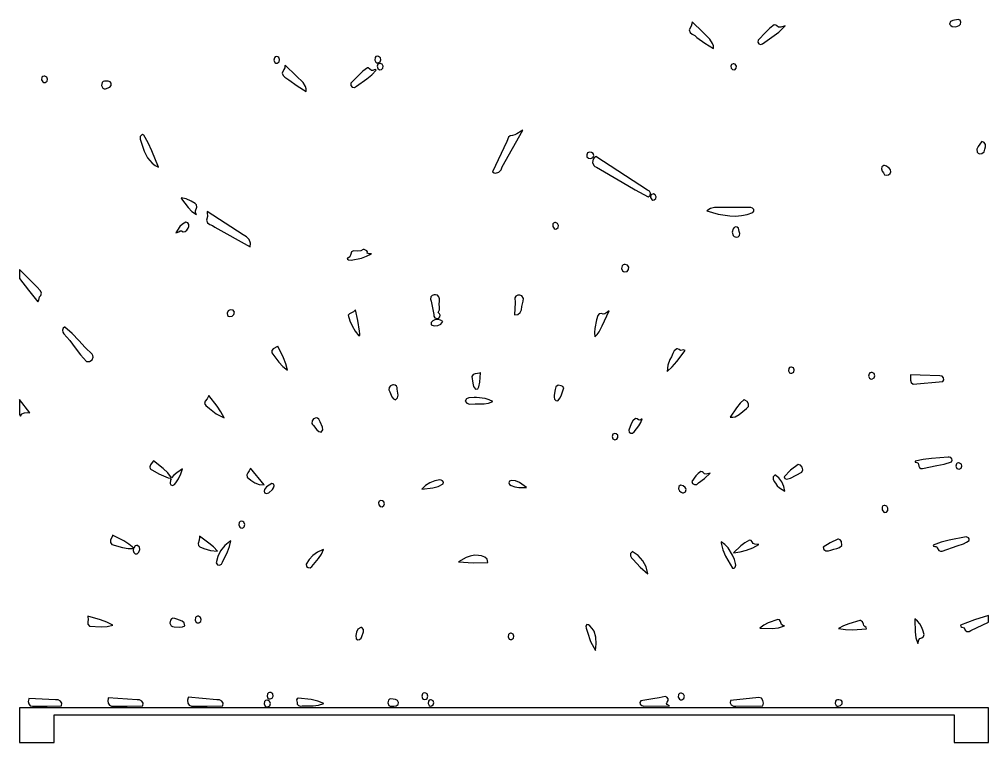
# Model space of a CAD drawing. Extents: x 0 to 14, y 0 to 21.
# Drawn here: x 0 to 14, y 0 to 10.44 of the extents above; entities that cross this region are included whole.
import ezdxf

# ---------------------------------------------------------------- set-up
doc = ezdxf.new("R2010")
doc.units = 0
doc.layers.add('Layer_1', color=7, linetype='CONTINUOUS')

msp = doc.modelspace()

# ---------------------------------------------------------------- linework, layer by layer
at = {"layer": 'Layer_1', "color": 7}
for points in [[(9.720044, 10.408097), (9.718633, 10.401205), (9.717504, 10.395253), (9.703163, 10.342157), (9.67661, 10.292067), (9.689879, 10.254574), (9.719663, 10.228928), (9.755374, 10.207401), (9.786422, 10.182263), (9.903143, 10.09757), (10.026509, 10.023016), (10.024066, 10.060444), (10.013595, 10.094564), (9.974862, 10.154875), (9.870299, 10.257726), (9.7201, 10.408097), (9.7201, 10.408097), (9.720044, 10.408097)], [(10.904164, 10.36207), (10.840241, 10.314632), (10.782568, 10.259165), (10.671387, 10.143788), (10.666694, 10.114871), (10.681473, 10.090461), (10.706935, 10.079348), (10.734294, 10.090321), (10.970091, 10.259434), (11.060543, 10.348455), (10.997311, 10.32829), (10.966317, 10.327826), (10.941868, 10.347919), (10.924413, 10.358841), (10.904164, 10.362086), (10.904164, 10.36207)], [(13.561088, 10.441501), (13.483336, 10.42751), (13.450781, 10.409118), (13.435725, 10.37392), (13.452607, 10.353053), (13.475431, 10.339141), (13.529091, 10.332034), (13.577068, 10.352306), (13.592789, 10.372618), (13.599724, 10.399664), (13.589487, 10.429455), (13.561088, 10.441501), (13.561088, 10.441501)], [(3.71523, 9.904232), (3.696033, 9.899675), (3.68327, 9.887401), (3.675874, 9.850995), (3.690703, 9.817601), (3.705721, 9.809093), (3.725418, 9.809809), (3.750758, 9.831068), (3.758297, 9.864139), (3.746849, 9.89365), (3.733635, 9.902268), (3.71523, 9.904232), (3.71523, 9.904232)], [(5.17048, 9.90842), (5.150809, 9.903655), (5.138194, 9.891385), (5.132236, 9.855222), (5.148815, 9.821707), (5.164371, 9.812749), (5.18414, 9.81262), (5.212941, 9.827387), (5.22297, 9.856549), (5.214664, 9.887144), (5.188458, 9.906216), (5.17048, 9.908417), (5.17048, 9.90842)], [(5.210387, 9.805728), (5.179568, 9.794711), (5.168494, 9.765581), (5.176244, 9.7334), (5.201892, 9.713235), (5.231869, 9.717224), (5.251926, 9.738657), (5.256823, 9.767539), (5.241318, 9.793877), (5.210387, 9.805728), (5.210387, 9.805728)], [(10.309296, 9.8022), (10.285187, 9.790025), (10.275662, 9.764567), (10.280816, 9.736332), (10.300744, 9.715826), (10.332453, 9.714931), (10.354455, 9.736747), (10.359803, 9.76774), (10.341554, 9.794374), (10.318157, 9.80187), (10.309296, 9.802208), (10.309296, 9.8022)], [(3.839238, 9.781586), (3.837827, 9.774695), (3.836698, 9.769073), (3.832956, 9.740946), (3.820918, 9.71574), (3.797074, 9.664617), (3.80851, 9.633214), (3.833611, 9.60966), (3.892437, 9.57069), (4.013673, 9.480428), (4.14274, 9.401854), (4.14231, 9.437591), (4.133659, 9.470307), (4.098075, 9.528304), (3.99844, 9.625921), (3.839238, 9.781586), (3.839238, 9.781586)], [(5.038288, 9.741071), (5.028494, 9.741071), (4.962583, 9.694183), (4.903812, 9.637591), (4.790073, 9.519758), (4.787312, 9.487319), (4.808982, 9.464929), (4.840897, 9.459163), (4.86887, 9.476597), (5.01934, 9.583692), (5.091401, 9.641058), (5.155099, 9.70695), (5.144065, 9.716447), (5.126115, 9.711892), (5.105815, 9.704054), (5.087733, 9.703699), (5.063021, 9.722628), (5.038288, 9.741127), (5.038288, 9.741071)], [(0.366296, 9.62344), (0.356447, 9.62344), (0.337527, 9.617886), (0.32587, 9.605478), (0.32191, 9.570323), (0.339699, 9.538424), (0.355227, 9.530086), (0.374368, 9.530231), (0.402908, 9.548826), (0.408654, 9.579262), (0.395239, 9.608499), (0.366296, 9.623497), (0.366296, 9.623497), (0.366296, 9.62344)], [(1.231392, 9.550461), (1.20987, 9.544248), (1.195718, 9.529766), (1.188103, 9.488214), (1.205702, 9.450252), (1.223069, 9.440258), (1.245672, 9.440329), (1.305444, 9.464341), (1.325313, 9.487376), (1.326247, 9.5186), (1.309572, 9.538601), (1.285032, 9.547752), (1.231392, 9.550461), (1.231392, 9.550461)], [(7.271371, 8.839944), (7.249273, 8.827266), (7.186747, 8.79095), (7.155468, 8.773699), (7.122781, 8.763766), (7.089781, 8.761512), (7.066238, 8.740249), (7.038989, 8.678713), (6.834378, 8.240058), (6.855911, 8.227789), (6.878689, 8.223691), (6.923306, 8.235837), (6.958886, 8.268145), (6.976082, 8.312267), (7.271371, 8.839944), (7.271371, 8.839944)], [(1.778536, 8.779698), (1.771368, 8.778258), (1.747154, 8.748989), (1.745717, 8.712154), (1.770803, 8.638524), (1.803106, 8.537945), (1.852334, 8.443712), (1.920247, 8.363666), (1.96176, 8.331413), (2.008604, 8.305646), (1.914825, 8.543651), (1.861605, 8.659809), (1.799731, 8.771476), (1.778564, 8.779689), (1.778564, 8.779689), (1.778536, 8.779698)], [(13.90173, 8.677996), (13.89919, 8.674248), (13.846933, 8.60485), (13.829956, 8.567013), (13.836565, 8.525144), (13.849803, 8.510055), (13.866676, 8.50241), (13.904225, 8.50612), (13.934994, 8.529609), (13.944769, 8.566211), (13.957326, 8.599804), (13.954104, 8.63607), (13.935482, 8.665353), (13.901843, 8.677996), (13.901843, 8.677996), (13.90173, 8.677996)], [(8.23547, 8.525587), (8.207625, 8.514205), (8.194957, 8.48824), (8.199053, 8.459326), (8.2215, 8.4391), (8.25316, 8.432705), (8.282118, 8.447762), (8.297101, 8.475038), (8.286835, 8.505301), (8.263999, 8.521985), (8.23547, 8.525587), (8.23547, 8.525587)], [(8.32564, 8.463905), (8.321548, 8.45944), (8.301594, 8.44504), (8.287839, 8.424998), (8.279081, 8.376795), (8.295584, 8.332446), (8.313407, 8.317222), (8.337663, 8.309566), (8.707716, 8.089242), (8.893586, 7.980799), (9.083548, 7.880995), (9.11037, 7.89912), (9.114335, 7.93039), (9.099879, 7.961078), (9.071441, 7.977458), (8.32564, 8.463905), (8.32564, 8.463905)], [(12.495953, 8.33007), (12.495953, 8.33007), (12.487204, 8.329674), (12.460091, 8.311918), (12.453006, 8.281936), (12.461765, 8.249447), (12.482181, 8.224171), (12.498392, 8.198192), (12.526186, 8.190467), (12.556341, 8.198009), (12.579632, 8.217833), (12.589082, 8.24238), (12.584702, 8.267387), (12.569659, 8.288522), (12.54712, 8.301452), (12.523717, 8.320385), (12.495953, 8.330118), (12.495953, 8.33007)], [(2.334712, 7.864843), (2.342642, 7.853049), (2.436022, 7.723542), (2.492145, 7.667593), (2.559586, 7.624901), (2.543847, 7.650496), (2.54465, 7.677369), (2.565485, 7.731341), (2.560698, 7.762824), (2.537774, 7.784788), (2.480112, 7.819315), (2.410555, 7.852594), (2.334712, 7.864843), (2.334712, 7.864843)], [(9.159579, 7.920847), (9.150463, 7.920142), (9.132952, 7.91473), (9.122061, 7.902661), (9.118152, 7.868915), (9.134759, 7.839644), (9.149513, 7.833167), (9.167904, 7.835585), (9.191722, 7.853398), (9.196857, 7.881859), (9.185434, 7.908502), (9.159579, 7.920859), (9.159579, 7.920847)], [(10.172982, 7.725773), (10.042059, 7.725152), (9.981643, 7.711346), (9.929396, 7.678133), (10.092217, 7.631163), (10.26075, 7.604347), (10.345464, 7.601661), (10.429574, 7.60781), (10.512401, 7.624059), (10.593268, 7.651675), (10.611308, 7.670471), (10.608285, 7.694756), (10.590811, 7.715691), (10.565497, 7.724435), (10.172982, 7.725761), (10.172982, 7.725773)], [(2.711281, 7.668611), (2.712692, 7.654003), (2.716692, 7.596639), (2.70177, 7.540841), (2.719634, 7.504911), (2.75227, 7.4825), (2.790404, 7.465033), (2.824762, 7.443937), (3.331972, 7.158297), (3.337693, 7.212632), (3.317374, 7.261447), (3.279624, 7.301516), (3.233053, 7.329614), (2.711365, 7.668611), (2.711365, 7.668611), (2.711281, 7.668611)], [(2.405041, 7.511792), (2.35736, 7.486266), (2.318614, 7.449026), (2.259725, 7.357947), (2.281697, 7.363308), (2.301325, 7.375266), (2.320741, 7.386488), (2.342078, 7.389643), (2.367429, 7.372484), (2.395516, 7.378399), (2.420365, 7.398797), (2.436001, 7.425084), (2.448027, 7.451748), (2.44754, 7.480807), (2.433544, 7.503681), (2.405041, 7.511792), (2.405041, 7.511792)], [(7.744262, 7.507327), (7.734836, 7.506875), (7.716243, 7.500549), (7.705314, 7.487503), (7.703407, 7.451928), (7.723021, 7.421502), (7.738995, 7.414892), (7.758063, 7.417577), (7.783668, 7.437874), (7.787241, 7.467386), (7.772775, 7.494428), (7.744262, 7.507316), (7.744262, 7.507327)], [(10.347537, 7.448292), (10.325244, 7.437487), (10.309114, 7.418981), (10.296063, 7.369569), (10.309814, 7.321471), (10.327187, 7.304606), (10.351798, 7.2961), (10.380928, 7.302071), (10.39978, 7.323236), (10.40638, 7.351918), (10.39876, 7.380437), (10.385827, 7.42581), (10.370439, 7.442402), (10.347537, 7.448292), (10.347537, 7.448292)], [(4.97888, 7.117231), (4.967958, 7.116949), (4.931414, 7.097737), (4.890742, 7.097216), (4.826162, 7.097651), (4.799818, 7.083334), (4.788718, 7.053285), (4.772353, 7.013182), (4.755401, 7.000785), (4.733742, 6.9964), (4.737589, 6.981127), (4.753222, 6.97233), (4.791287, 6.965587), (4.942575, 6.996498), (5.015723, 7.020923), (5.085249, 7.054442), (5.054099, 7.058793), (5.025192, 7.064309), (5.027612, 7.084129), (5.017308, 7.100375), (4.97888, 7.117115), (4.97888, 7.117115), (4.97888, 7.117231)], [(8.749679, 6.90292), (8.737882, 6.902525), (8.71956, 6.895778), (8.706847, 6.882415), (8.698029, 6.84538), (8.710986, 6.8105), (8.725492, 6.799831), (8.745276, 6.796855), (8.779327, 6.804024), (8.800239, 6.830381), (8.803054, 6.863828), (8.782812, 6.892272), (8.749679, 6.902911), (8.749679, 6.90292)], [(0.000254, 6.832915), (0.000254, 6.699796), (0.131452, 6.530863), (0.267095, 6.365484), (0.280099, 6.387956), (0.28485, 6.413935), (0.291682, 6.438013), (0.310924, 6.454779), (0.319103, 6.490542), (0.304493, 6.523616), (0.251432, 6.577921), (0.127758, 6.707331), (0.000254, 6.832915), (0.000254, 6.832915)], [(6.011192, 6.466686), (6.011192, 6.466686), (6.001822, 6.466037), (5.992678, 6.466037), (5.962749, 6.457322), (5.94402, 6.433816), (5.938303, 6.403283), (5.94741, 6.373488), (5.986893, 6.183208), (5.984879, 6.15453), (6.001597, 6.13188), (6.02839, 6.121499), (6.056602, 6.129631), (6.073256, 6.146907), (6.077613, 6.170192), (6.070159, 6.192765), (6.051381, 6.207902), (6.066728, 6.246941), (6.066462, 6.288956), (6.062846, 6.331923), (6.068145, 6.373818), (6.068299, 6.404998), (6.058983, 6.435087), (6.04001, 6.457789), (6.011192, 6.466807), (6.011192, 6.466686)], [(7.200759, 6.462001), (7.172504, 6.447535), (7.159124, 6.419197), (7.159526, 6.353744), (7.152809, 6.177905), (7.197969, 6.180507), (7.232294, 6.20764), (7.252897, 6.248927), (7.256893, 6.293991), (7.279344, 6.374379), (7.280531, 6.414214), (7.258868, 6.448661), (7.230872, 6.459434), (7.200928, 6.462001), (7.200928, 6.462001), (7.200759, 6.462001)], [(3.045432, 6.248957), (3.014673, 6.232888), (3.00131, 6.199793), (3.008272, 6.166627), (3.020291, 6.155315), (3.038489, 6.150343), (3.072103, 6.158041), (3.098359, 6.182453), (3.107168, 6.213851), (3.088442, 6.242508), (3.045432, 6.248957), (3.045432, 6.248957)], [(4.853263, 6.24828), (4.84807, 6.243431), (4.844429, 6.240014), (4.824078, 6.218212), (4.796875, 6.205265), (4.770158, 6.192095), (4.751268, 6.169622), (4.773627, 6.091494), (4.808559, 6.016), (4.85055, 5.940477), (4.904458, 5.874335), (4.916302, 5.88419), (4.917846, 5.901539), (4.91521, 5.938662), (4.890872, 6.094674), (4.853263, 6.24828), (4.853263, 6.24828)], [(8.519499, 6.234059), (8.498219, 6.219564), (8.455491, 6.190411), (8.432219, 6.185589), (8.408275, 6.196523), (8.375165, 6.1926), (8.353245, 6.16871), (8.335236, 6.102264), (8.31154, 5.980558), (8.306419, 5.91908), (8.312291, 5.857413), (8.347065, 5.890934), (8.374394, 5.931353), (8.420495, 6.017874), (8.519499, 6.234059), (8.519499, 6.234059)], [(6.045031, 6.10998), (6.033347, 6.109698), (6.00046, 6.105594), (5.969878, 6.090981), (5.949483, 6.066653), (5.947156, 6.03341), (5.993688, 6.018615), (6.042618, 6.021414), (6.086658, 6.041496), (6.118521, 6.078554), (6.083247, 6.098377), (6.045031, 6.109918), (6.045031, 6.109918), (6.045031, 6.10998)], [(0.654219, 5.996377), (0.654219, 5.996377), (0.631012, 5.982132), (0.623118, 5.956203), (0.628264, 5.926948), (0.644172, 5.902724), (0.727262, 5.803753), (0.805141, 5.699995), (0.884444, 5.59746), (0.971804, 5.502158), (1.014085, 5.502736), (1.049323, 5.528501), (1.065141, 5.567003), (1.061899, 5.587138), (1.049161, 5.605787), (0.951731, 5.704383), (0.858072, 5.807477), (0.761836, 5.907292), (0.656675, 5.996047), (0.655546, 5.996442), (0.654135, 5.996442), (0.654219, 5.996377)], [(3.734562, 5.724185), (3.72872, 5.720273), (3.728156, 5.719765), (3.66813, 5.684353), (3.646499, 5.660218), (3.646396, 5.626333), (3.747985, 5.491572), (3.805205, 5.429918), (3.870847, 5.376964), (3.849831, 5.468288), (3.817652, 5.556103), (3.73459, 5.72412), (3.73459, 5.72412), (3.734562, 5.724185)], [(9.506684, 5.684939), (9.506684, 5.684939), (9.498443, 5.684939), (9.459806, 5.658177), (9.437123, 5.61735), (9.41987, 5.571677), (9.39752, 5.53038), (9.369097, 5.447367), (9.357332, 5.360163), (9.431044, 5.426604), (9.495522, 5.501751), (9.616186, 5.659364), (9.595313, 5.671319), (9.571648, 5.66636), (9.548443, 5.661706), (9.528951, 5.674579), (9.506684, 5.684995), (9.506684, 5.684939)], [(6.658582, 5.338887), (6.651865, 5.336742), (6.649325, 5.335923), (6.617888, 5.328039), (6.583631, 5.324215), (6.55421, 5.313677), (6.537283, 5.285654), (6.548586, 5.187637), (6.559254, 5.140321), (6.586982, 5.101492), (6.619985, 5.108982), (6.639024, 5.135015), (6.650934, 5.203025), (6.658638, 5.338901), (6.658638, 5.338901), (6.658582, 5.338887)], [(11.151983, 5.42245), (11.142952, 5.422167), (11.126087, 5.415573), (11.115187, 5.403021), (11.110066, 5.369262), (11.125148, 5.339328), (11.139503, 5.331557), (11.157994, 5.331656), (11.185189, 5.349814), (11.193353, 5.381344), (11.182335, 5.410713), (11.151983, 5.422388), (11.151983, 5.422388), (11.151983, 5.42245)], [(12.315839, 5.342084), (12.304804, 5.341633), (12.28661, 5.337034), (12.274546, 5.325501), (12.267636, 5.29152), (12.281722, 5.259473), (12.295905, 5.250356), (12.314456, 5.24914), (12.346589, 5.265232), (12.35649, 5.296136), (12.345726, 5.326775), (12.315867, 5.342076), (12.315867, 5.342076), (12.315839, 5.342084)], [(12.871281, 5.308844), (12.872127, 5.301845), (12.872127, 5.300688), (12.872127, 5.300688), (12.874092, 5.230422), (12.881164, 5.197303), (12.908675, 5.176279), (13.338358, 5.214201), (13.35373, 5.238954), (13.347749, 5.266648), (13.326984, 5.288485), (13.298001, 5.29567), (13.012364, 5.304932), (12.871083, 5.308844), (12.871083, 5.308844), (12.871281, 5.308844)], [(5.394339, 5.165142), (5.394339, 5.165142), (5.362806, 5.152514), (5.341338, 5.12539), (5.335935, 5.09262), (5.352598, 5.063057), (5.381505, 4.994302), (5.402668, 4.964591), (5.432975, 4.9473), (5.46257, 4.97733), (5.470469, 5.017522), (5.459109, 5.102302), (5.456291, 5.125692), (5.445072, 5.146619), (5.427022, 5.161042), (5.403709, 5.164922), (5.394339, 5.165204), (5.394339, 5.165142)], [(7.781318, 5.160787), (7.749413, 5.135716), (7.737344, 5.098172), (7.726454, 5.017196), (7.723299, 4.988661), (7.73133, 4.959362), (7.749616, 4.938654), (7.777226, 4.935893), (7.809371, 4.976362), (7.832563, 5.022574), (7.862457, 5.121378), (7.849021, 5.140746), (7.827825, 5.15109), (7.781318, 5.160787), (7.781318, 5.160787)], [(0.000254, 4.955076), (0.000254, 4.734753), (0.014196, 4.713093), (0.037247, 4.746108), (0.072386, 4.762309), (0.113045, 4.765987), (0.152654, 4.761432), (0.000254, 4.955076), (0.000254, 4.955076)], [(2.735806, 5.01207), (2.732955, 5.005732), (2.73098, 5.001654), (2.712212, 4.964149), (2.681845, 4.930051), (2.675907, 4.897403), (2.692509, 4.869044), (2.746079, 4.823941), (2.844906, 4.745133), (2.957576, 4.688065), (2.912034, 4.775319), (2.857063, 4.856809), (2.735806, 5.01207), (2.735806, 5.01207)], [(6.603097, 4.984732), (6.567706, 4.984054), (6.492169, 4.977953), (6.459423, 4.963188), (6.440593, 4.931248), (6.465062, 4.89986), (6.501829, 4.888416), (6.582918, 4.889081), (6.713908, 4.890955), (6.778264, 4.90188), (6.84022, 4.923201), (6.78462, 4.950762), (6.725849, 4.969673), (6.603097, 4.984661), (6.603097, 4.984661), (6.603097, 4.984732)], [(10.471178, 4.954793), (10.411168, 4.899565), (10.360011, 4.835403), (10.268571, 4.698313), (10.304173, 4.697074), (10.337227, 4.703949), (10.397278, 4.735508), (10.504311, 4.824156), (10.530966, 4.852394), (10.5312, 4.889248), (10.511844, 4.923735), (10.47973, 4.94487), (10.471178, 4.954793), (10.471178, 4.954793)], [(4.286617, 4.687012), (4.250912, 4.674826), (4.228098, 4.643735), (4.22499, 4.607026), (4.232956, 4.590715), (4.248404, 4.577982), (4.29641, 4.51785), (4.324461, 4.492899), (4.35864, 4.481961), (4.381772, 4.516455), (4.380756, 4.556338), (4.346843, 4.633325), (4.325652, 4.6713), (4.308223, 4.683557), (4.286617, 4.687012), (4.286617, 4.687012)], [(8.899511, 4.67858), (8.860774, 4.647442), (8.836967, 4.603841), (8.801326, 4.509743), (8.807856, 4.48219), (8.830222, 4.466535), (8.857599, 4.466365), (8.879163, 4.485269), (8.950043, 4.572968), (8.976984, 4.62223), (8.994422, 4.675932), (8.978283, 4.661543), (8.96022, 4.656431), (8.941824, 4.660311), (8.924685, 4.672901), (8.899511, 4.67858), (8.899511, 4.67858)], [(8.602557, 4.462889), (8.584323, 4.460267), (8.571445, 4.450874), (8.561246, 4.420269), (8.570934, 4.388071), (8.59948, 4.371276), (8.630352, 4.380663), (8.64622, 4.407424), (8.643847, 4.438339), (8.619998, 4.460188), (8.602557, 4.462897), (8.602557, 4.462889)], [(1.936609, 4.070315), (1.933081, 4.064196), (1.932517, 4.06349), (1.932517, 4.06349), (1.895905, 4.010999), (1.884312, 3.982473), (1.89151, 3.951759), (2.01592, 3.879248), (2.149771, 3.824869), (2.183035, 3.817072), (2.190772, 3.809391), (2.183723, 3.793889), (2.176939, 3.741381), (2.187084, 3.719501), (2.211324, 3.711813), (2.240437, 3.727075), (2.262237, 3.752153), (2.298587, 3.809324), (2.331364, 3.879244), (2.358277, 3.951702), (2.273438, 3.892969), (2.233313, 3.860856), (2.198991, 3.822608), (2.142199, 3.893225), (2.077822, 3.956845), (1.93644, 4.070326), (1.93644, 4.070326), (1.936609, 4.070315)], [(13.431266, 4.122071), (13.417606, 4.121789), (13.176479, 4.100945), (13.056121, 4.08786), (12.937151, 4.065398), (12.941644, 4.048552), (12.96113, 4.041685), (12.981637, 4.034121), (12.989193, 4.015182), (12.989993, 3.990579), (13.001156, 3.97064), (13.020272, 3.95849), (13.044932, 3.957251), (13.250079, 3.998427), (13.358566, 4.021884), (13.463834, 4.055698), (13.475629, 4.07767), (13.470558, 4.098239), (13.453984, 4.114129), (13.431266, 4.122063), (13.431266, 4.122071)], [(3.340721, 3.960127), (3.337532, 3.953841), (3.335838, 3.95059), (3.319312, 3.921646), (3.297735, 3.893582), (3.283455, 3.864271), (3.28882, 3.831583), (3.342999, 3.78932), (3.402083, 3.751445), (3.466152, 3.726354), (3.535285, 3.722442), (3.340806, 3.960127), (3.340806, 3.960127), (3.340721, 3.960127)], [(11.248136, 4.01431), (11.139286, 3.932876), (11.046037, 3.835274), (11.057785, 3.810709), (11.082958, 3.804018), (11.138549, 3.817305), (11.303367, 3.904949), (11.314954, 3.939265), (11.306612, 3.975688), (11.282841, 4.004082), (11.248136, 4.01431), (11.248136, 4.01431)], [(13.573478, 4.037738), (13.573478, 4.037738), (13.566027, 4.037738), (13.547918, 4.034373), (13.535786, 4.023871), (13.528358, 3.991321), (13.541556, 3.95982), (13.555207, 3.95063), (13.573196, 3.949103), (13.602524, 3.961473), (13.6147, 3.990175), (13.608085, 4.020253), (13.581041, 4.036747), (13.573478, 4.037791), (13.573478, 4.037738)], [(6.072322, 3.791784), (5.998891, 3.779164), (5.92938, 3.752473), (5.866625, 3.71257), (5.813467, 3.660319), (5.973441, 3.676835), (6.050247, 3.698769), (6.120271, 3.73694), (6.124396, 3.759377), (6.113918, 3.777424), (6.094629, 3.788939), (6.072322, 3.791784), (6.072322, 3.791784)], [(7.102941, 3.785995), (7.07762, 3.77612), (7.071148, 3.750991), (7.081208, 3.72501), (7.105481, 3.712575), (7.157772, 3.690981), (7.213399, 3.682309), (7.326884, 3.684683), (7.223908, 3.757588), (7.165769, 3.780356), (7.102941, 3.785995), (7.102941, 3.785995)], [(9.842923, 3.912942), (9.802633, 3.885973), (9.769563, 3.849904), (9.714428, 3.76946), (9.724211, 3.738517), (9.752884, 3.72425), (9.786663, 3.727352), (9.811766, 3.748514), (9.8985, 3.81354), (9.976132, 3.888854), (9.92161, 3.873919), (9.895936, 3.878334), (9.877693, 3.899601), (9.861673, 3.910016), (9.842923, 3.912942), (9.842923, 3.912942)], [(10.914521, 3.864103), (10.910768, 3.860962), (10.888156, 3.83549), (10.887463, 3.80365), (10.901195, 3.771389), (10.921859, 3.744656), (10.947649, 3.707994), (10.980162, 3.677331), (11.055802, 3.628956), (11.039918, 3.69822), (11.012763, 3.764583), (10.971807, 3.821919), (10.914521, 3.864103), (10.914521, 3.864103)], [(3.647863, 3.743112), (3.567624, 3.690681), (3.540441, 3.653966), (3.535537, 3.632012), (3.538502, 3.607292), (3.572002, 3.594119), (3.60463, 3.604616), (3.657064, 3.655691), (3.673001, 3.678565), (3.680065, 3.707704), (3.673328, 3.732691), (3.647863, 3.743112), (3.647863, 3.743112)], [(9.551811, 3.714503), (9.525334, 3.695839), (9.521183, 3.665138), (9.534484, 3.63404), (9.560362, 3.614184), (9.576356, 3.60568), (9.592639, 3.605278), (9.620306, 3.622274), (9.631824, 3.652161), (9.62792, 3.667872), (9.61565, 3.681926), (9.587022, 3.705154), (9.551811, 3.714503), (9.551811, 3.714503)], [(5.222946, 3.495561), (5.19611, 3.484722), (5.18619, 3.459919), (5.191811, 3.431701), (5.2116, 3.41062), (5.241291, 3.404271), (5.265424, 3.421144), (5.275485, 3.449512), (5.262965, 3.477648), (5.245061, 3.491484), (5.222946, 3.495561), (5.222946, 3.495561)], [(12.50219, 3.425558), (12.50219, 3.425558), (12.49299, 3.425558), (12.474412, 3.416538), (12.463891, 3.400941), (12.463713, 3.361254), (12.48585, 3.328969), (12.503222, 3.322626), (12.523696, 3.32656), (12.544743, 3.350749), (12.54573, 3.382743), (12.530324, 3.411409), (12.50219, 3.425615), (12.50219, 3.425558)], [(3.20771, 3.195206), (3.188337, 3.191262), (3.175644, 3.179929), (3.168654, 3.145207), (3.183449, 3.111259), (3.197988, 3.100893), (3.216741, 3.098302), (3.236026, 3.104019), (3.248937, 3.116208), (3.256717, 3.150712), (3.242252, 3.183236), (3.227355, 3.192951), (3.20771, 3.195206), (3.20771, 3.195206)], [(1.346313, 2.992799), (1.344055, 2.986127), (1.344055, 2.985421), (1.343773, 2.985421), (1.317858, 2.921904), (1.314952, 2.890124), (1.33398, 2.862499), (1.489936, 2.817897), (1.569485, 2.803469), (1.650464, 2.800653), (1.645547, 2.772597), (1.65414, 2.744421), (1.673602, 2.725551), (1.701292, 2.725413), (1.726617, 2.751191), (1.739427, 2.787682), (1.734828, 2.823327), (1.707924, 2.846568), (1.689969, 2.84713), (1.674647, 2.838767), (1.653794, 2.809196), (1.583374, 2.865082), (1.507398, 2.91294), (1.346313, 2.992807), (1.346313, 2.992799)], [(2.60144, 2.978798), (2.601158, 2.971742), (2.600875, 2.965403), (2.598244, 2.921219), (2.582192, 2.876436), (2.585213, 2.846184), (2.60695, 2.827315), (2.665532, 2.803346), (2.761357, 2.774484), (2.860887, 2.764704), (2.803823, 2.826867), (2.738579, 2.880065), (2.601496, 2.978798), (2.601496, 2.978798), (2.60144, 2.978798)], [(13.674034, 2.968985), (13.43255, 2.922236), (13.313195, 2.893444), (13.197332, 2.852568), (13.204033, 2.83672), (13.223575, 2.832987), (13.245207, 2.829481), (13.258179, 2.814316), (13.282299, 2.771888), (13.303125, 2.761884), (13.328198, 2.765697), (13.546638, 2.838954), (13.638213, 2.87157), (13.681814, 2.892469), (13.720092, 2.920259), (13.720774, 2.939934), (13.710451, 2.956001), (13.674034, 2.968985), (13.674034, 2.968985)], [(3.056128, 2.913093), (3.041481, 2.902564), (2.965854, 2.845132), (2.907048, 2.771134), (2.865709, 2.685653), (2.842486, 2.593773), (2.859637, 2.56663), (2.89022, 2.561483), (2.919317, 2.575347), (2.932007, 2.60524), (3.006016, 2.754683), (3.036238, 2.832148), (3.056128, 2.913093), (3.056128, 2.913093)], [(10.135616, 2.897822), (10.138466, 2.88112), (10.161784, 2.783329), (10.199998, 2.690404), (10.301365, 2.517099), (10.326244, 2.516636), (10.341479, 2.534199), (10.347184, 2.560175), (10.343473, 2.584954), (10.327668, 2.645933), (10.302822, 2.704003), (10.237978, 2.812329), (10.189718, 2.858488), (10.135616, 2.897822), (10.135616, 2.897822)], [(10.544951, 2.922297), (10.480746, 2.88532), (10.421243, 2.840943), (10.313642, 2.738358), (10.409922, 2.752967), (10.504131, 2.778067), (10.594451, 2.814346), (10.679063, 2.862491), (10.622135, 2.863179), (10.598533, 2.874871), (10.587115, 2.9008), (10.569092, 2.917612), (10.544951, 2.922297), (10.544951, 2.922297)], [(11.831038, 2.938558), (11.822317, 2.938276), (11.712688, 2.884508), (11.609239, 2.819655), (11.621212, 2.785987), (11.650412, 2.769209), (11.686761, 2.767677), (11.720181, 2.779746), (11.762434, 2.792595), (11.807335, 2.80125), (11.848622, 2.815939), (11.880032, 2.846887), (11.873124, 2.904844), (11.856973, 2.927975), (11.831038, 2.938443), (11.831038, 2.938443), (11.831038, 2.938558)], [(4.393974, 2.787304), (4.378875, 2.781406), (4.305234, 2.749051), (4.238985, 2.702826), (4.183795, 2.644311), (4.143333, 2.575087), (4.14897, 2.54487), (4.171946, 2.525768), (4.20078, 2.523541), (4.223992, 2.543944), (4.322932, 2.656591), (4.364644, 2.718301), (4.393974, 2.787304), (4.393974, 2.787304)], [(6.574762, 2.705505), (6.51319, 2.692653), (6.454295, 2.670881), (6.344073, 2.610145), (6.55484, 2.596669), (6.765967, 2.602206), (6.755026, 2.647297), (6.722043, 2.677308), (6.677508, 2.694629), (6.631912, 2.701647), (6.574762, 2.705505), (6.574762, 2.705505)], [(8.852718, 2.757374), (8.849247, 2.754552), (8.82704, 2.729542), (8.827188, 2.698261), (8.842592, 2.667497), (8.866152, 2.644034), (8.964877, 2.53274), (9.079371, 2.437989), (9.051354, 2.535599), (9.004399, 2.626277), (8.938266, 2.702654), (8.852718, 2.757363), (8.852718, 2.757374)], [(0.990459, 1.825105), (0.991023, 1.818103), (0.991306, 1.814412), (0.992349, 1.779648), (0.986913, 1.742), (0.989706, 1.707816), (1.015436, 1.683441), (1.183114, 1.673554), (1.266638, 1.677516), (1.348655, 1.695184), (1.264014, 1.739526), (1.17396, 1.770784), (0.990544, 1.825105), (0.990544, 1.825105), (0.990459, 1.825105)], [(2.585438, 1.823835), (2.574854, 1.823496), (2.555953, 1.817938), (2.543887, 1.805307), (2.538483, 1.769299), (2.555082, 1.736412), (2.57052, 1.727683), (2.590123, 1.727586), (2.619093, 1.746747), (2.626727, 1.778282), (2.614888, 1.808502), (2.585438, 1.823716), (2.585438, 1.823716), (2.585438, 1.823835)], [(14.000226, 1.836899), (13.796133, 1.771669), (13.596253, 1.694467), (13.599627, 1.675513), (13.614654, 1.667755), (13.64838, 1.656155), (13.659287, 1.625106), (13.685157, 1.606285), (13.716979, 1.603195), (13.745746, 1.619337), (14.000226, 1.740769), (14.000226, 1.836899), (14.000226, 1.836899)], [(2.218069, 1.795446), (2.196903, 1.786344), (2.182896, 1.769658), (2.175358, 1.725178), (2.193459, 1.68528), (2.211499, 1.674323), (2.2352, 1.673241), (2.315034, 1.668295), (2.354207, 1.670806), (2.387882, 1.688289), (2.379733, 1.728014), (2.350862, 1.754924), (2.272736, 1.782439), (2.2459, 1.791581), (2.218069, 1.795446), (2.218069, 1.795446)], [(8.196044, 1.707142), (8.183859, 1.682536), (8.186113, 1.653564), (8.205414, 1.596787), (8.2515, 1.458443), (8.322564, 1.331103), (8.333074, 1.424799), (8.328307, 1.520569), (8.30049, 1.609718), (8.275508, 1.649093), (8.241848, 1.683551), (8.220333, 1.699209), (8.196044, 1.707142), (8.196044, 1.707142)], [(10.95423, 1.777367), (10.817063, 1.728338), (10.75299, 1.694022), (10.694755, 1.650201), (10.875751, 1.648854), (10.965011, 1.658979), (11.050524, 1.688126), (11.02649, 1.692137), (11.010459, 1.706377), (10.995942, 1.750192), (10.980304, 1.771642), (10.95423, 1.777367), (10.95423, 1.777367)], [(12.151896, 1.761656), (12.151896, 1.761656), (12.141313, 1.761656), (11.98081, 1.717085), (11.903311, 1.687201), (11.831207, 1.645459), (11.931336, 1.631038), (12.032315, 1.629045), (12.234418, 1.641325), (12.232168, 1.66399), (12.213985, 1.677097), (12.195421, 1.689558), (12.192028, 1.710283), (12.180947, 1.743676), (12.151896, 1.761709), (12.151896, 1.761656)], [(12.933511, 1.786517), (12.934357, 1.771579), (12.941452, 1.599066), (12.950871, 1.513262), (12.978328, 1.431478), (12.990929, 1.485713), (13.009109, 1.505144), (13.036804, 1.512287), (13.061808, 1.531502), (13.06769, 1.560877), (13.048008, 1.622035), (13.031222, 1.67044), (13.00626, 1.715172), (12.973562, 1.754456), (12.933567, 1.786517), (12.933567, 1.786517), (12.933511, 1.786517)], [(4.9311, 1.663265), (4.889504, 1.637985), (4.86755, 1.595219), (4.860615, 1.544722), (4.864072, 1.496246), (4.886871, 1.483312), (4.912924, 1.489216), (4.935676, 1.507399), (4.948569, 1.531303), (4.971514, 1.600012), (4.970691, 1.633952), (4.948569, 1.660454), (4.9311, 1.663276), (4.9311, 1.663265)], [(7.103138, 1.578378), (7.093119, 1.577729), (7.075329, 1.571737), (7.064083, 1.559432), (7.059475, 1.525559), (7.075796, 1.495459), (7.09071, 1.487872), (7.109545, 1.488484), (7.136464, 1.507041), (7.143055, 1.536903), (7.131289, 1.565018), (7.103138, 1.578333), (7.103138, 1.578333), (7.103138, 1.578378)], [(3.614505, 0.722725), (3.59741, 0.716853), (3.585715, 0.705028), (3.578056, 0.672134), (3.590589, 0.641276), (3.604135, 0.631994), (3.622379, 0.629682), (3.65313, 0.641908), (3.666779, 0.671524), (3.660987, 0.703054), (3.633414, 0.721018), (3.614505, 0.722739), (3.614505, 0.722725)], [(5.852329, 0.717103), (5.833676, 0.713657), (5.820893, 0.703243), (5.812039, 0.670604), (5.823965, 0.637361), (5.837157, 0.626193), (5.854869, 0.62169), (5.875585, 0.625353), (5.890136, 0.636325), (5.901055, 0.670297), (5.888247, 0.703819), (5.873138, 0.714228), (5.852329, 0.717103), (5.852329, 0.717103)], [(9.562564, 0.71445), (9.551868, 0.713858), (9.533444, 0.707223), (9.521882, 0.694073), (9.517451, 0.65817), (9.534778, 0.626037), (9.550416, 0.617598), (9.570071, 0.617561), (9.598993, 0.637001), (9.605761, 0.669216), (9.592808, 0.69983), (9.562564, 0.714465), (9.562564, 0.71445)], [(0.135946, 0.637325), (0.135382, 0.630436), (0.12757, 0.59566), (0.134775, 0.559387), (0.156226, 0.532566), (0.191149, 0.526146), (0.400921, 0.527829), (0.610757, 0.532155), (0.615343, 0.569367), (0.595376, 0.598875), (0.561418, 0.616051), (0.52403, 0.616268), (0.135918, 0.637325), (0.135946, 0.637325)], [(1.282531, 0.645549), (1.282531, 0.638493), (1.282531, 0.637929), (1.27598, 0.603318), (1.281162, 0.567083), (1.299572, 0.538269), (1.33271, 0.525923), (1.55884, 0.527974), (1.784971, 0.532042), (1.789996, 0.569135), (1.770415, 0.598823), (1.736727, 0.616383), (1.699429, 0.617092), (1.282531, 0.645537), (1.282531, 0.645549)], [(2.436791, 0.655856), (2.436791, 0.655856), (2.436227, 0.6488), (2.427834, 0.611046), (2.432646, 0.571134), (2.452344, 0.539408), (2.488607, 0.526211), (2.713376, 0.528003), (2.938103, 0.531943), (2.944903, 0.568946), (2.925914, 0.599067), (2.892156, 0.617151), (2.85465, 0.618043), (2.436848, 0.655912), (2.436791, 0.655856)], [(3.585803, 0.612345), (3.574994, 0.612063), (3.555528, 0.606994), (3.54287, 0.594666), (3.536322, 0.558656), (3.55203, 0.524876), (3.567194, 0.515336), (3.586678, 0.514169), (3.617168, 0.5325), (3.626217, 0.564885), (3.615284, 0.596455), (3.585831, 0.61234), (3.585831, 0.61234), (3.585803, 0.612345)], [(4.026831, 0.643997), (4.010308, 0.633791), (4.003696, 0.616676), (4.011761, 0.580607), (4.014222, 0.553427), (4.032508, 0.534588), (4.058969, 0.525928), (4.085957, 0.529287), (4.244231, 0.530372), (4.322443, 0.540712), (4.398462, 0.562638), (4.309684, 0.598641), (4.216964, 0.62186), (4.026831, 0.643997), (4.026831, 0.643997)], [(5.36606, 0.633303), (5.345141, 0.627885), (5.330984, 0.614325), (5.322069, 0.5745), (5.337549, 0.537274), (5.353885, 0.526961), (5.375656, 0.52609), (5.408667, 0.52457), (5.443488, 0.531159), (5.469969, 0.548898), (5.477962, 0.580827), (5.459505, 0.60672), (5.430869, 0.621874), (5.36606, 0.633303), (5.36606, 0.633303)], [(5.947862, 0.617801), (5.938153, 0.617462), (5.920286, 0.612173), (5.908888, 0.600165), (5.903849, 0.566149), (5.919722, 0.535727), (5.934466, 0.528212), (5.953196, 0.529214), (5.979362, 0.547116), (5.986014, 0.57633), (5.974924, 0.60413), (5.947862, 0.617792), (5.947862, 0.617801)], [(9.327529, 0.664895), (9.240554, 0.645841), (9.152029, 0.63365), (8.976021, 0.604316), (8.96112, 0.580414), (8.968888, 0.554171), (8.990912, 0.533446), (9.018778, 0.526098), (9.392073, 0.53139), (9.358006, 0.550576), (9.349104, 0.565128), (9.357191, 0.582269), (9.371658, 0.607233), (9.369972, 0.633599), (9.35448, 0.654957), (9.327529, 0.664895), (9.327529, 0.664895)], [(10.681518, 0.650564), (10.274244, 0.606357), (10.265833, 0.572345), (10.282421, 0.543384), (10.313455, 0.526037), (10.348383, 0.526871), (10.740221, 0.531833), (10.74786, 0.569807), (10.740842, 0.609297), (10.718837, 0.639738), (10.681518, 0.650564), (10.681518, 0.650564)], [(11.83863, 0.618365), (11.817096, 0.618083), (11.799383, 0.612182), (11.787796, 0.600125), (11.781748, 0.5667), (11.796443, 0.536119), (11.810785, 0.527616), (11.829373, 0.526691), (11.862012, 0.533686), (11.882734, 0.560606), (11.884395, 0.592494), (11.875846, 0.605625), (11.859853, 0.614389), (11.83863, 0.618249), (11.83863, 0.618249), (11.83863, 0.618365)], [(0.000254, 0.500007), (0.000254, -0.000001), (0.500267, -0.000001), (0.500267, 0.400015), (13.500269, 0.400015), (13.500269, -0.000001), (14.000226, -0.000001), (14.000226, 0.500007), (0.000254, 0.500007), (0.000254, 0.500007)]]:
    msp.add_lwpolyline(points, dxfattribs=at)

doc.saveas('drawing.dxf')
